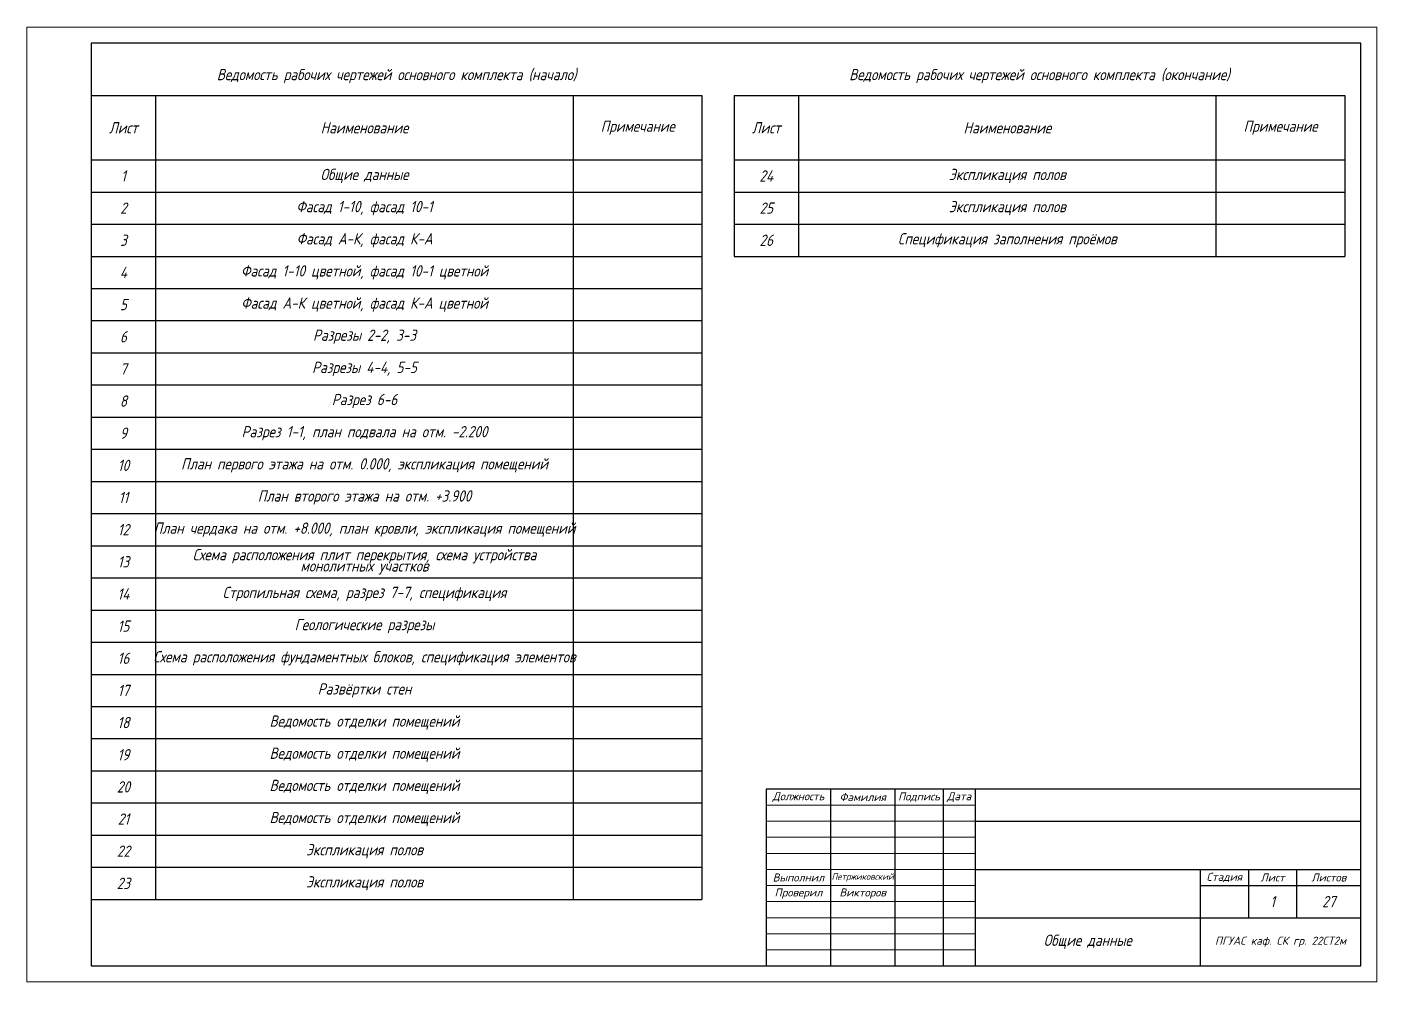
# Model space of a CAD drawing. Header units: millimetres. Extents: x -180 to 58926, y -10791 to 13515.
# Drawn here: x 172.4 to 592.4, y 1872.9 to 2169.9 of the extents above; entities that cross this region are included whole.
import ezdxf

# ---------------------------------------------------------------- set-up
doc = ezdxf.new("R2010")
doc.units = ezdxf.units.MM
for name, color, linetype, lineweight in [('basic', 95, 'Continuous', 30), ('text', 13, 'Continuous', 20), ('thin', 153, 'Continuous', 18)]:
    doc.layers.add(name, color=color, linetype=linetype, lineweight=lineweight)
doc.styles.add('Structures', font='isocpeur.ttf', dxfattribs={"width": 0.85, "oblique": 15})
doc.styles.add('text', font='isocpeur.ttf', dxfattribs={"oblique": 15})

msp = doc.modelspace()

# ---------------------------------------------------------------- linework, layer by layer
at = {"layer": 'basic'}
for p, q in [((587.365, 2164.884), (192.365, 2164.884)), ((192.365, 2164.884), (192.365, 1877.884)), ((587.365, 1877.884), (587.365, 2164.884)), ((192.365, 2148.559), (382.365, 2148.559)), ((212.365, 2148.559), (212.365, 1898.559)), ((342.365, 1898.559), (342.365, 2148.559)), ((382.365, 2148.559), (382.365, 1898.559)), ((392.365, 2148.559), (582.365, 2148.559)), ((392.365, 2148.559), (392.365, 2098.559)), ((412.365, 2148.559), (412.365, 2098.559)), ((542.365, 2098.559), (542.365, 2148.559)), ((582.365, 2148.559), (582.365, 2098.559)), ((192.365, 2128.559), (382.365, 2128.559)), ((392.365, 2128.559), (582.365, 2128.559)), ((192.365, 2118.559), (382.365, 2118.559)), ((392.365, 2118.559), (582.365, 2118.559)), ((192.365, 2108.559), (382.365, 2108.559)), ((392.365, 2108.559), (582.365, 2108.559)), ((192.365, 2098.559), (382.365, 2098.559)), ((392.365, 2098.559), (582.365, 2098.559)), ((192.365, 2088.559), (382.365, 2088.559)), ((192.365, 2078.559), (382.365, 2078.559)), ((192.365, 2068.559), (382.365, 2068.559)), ((192.365, 2058.559), (382.365, 2058.559)), ((192.365, 2048.559), (382.365, 2048.559)), ((192.365, 2038.559), (382.365, 2038.559)), ((192.365, 2028.559), (382.365, 2028.559)), ((192.365, 2018.559), (382.365, 2018.559)), ((192.365, 2008.559), (382.365, 2008.559)), ((192.365, 1998.559), (382.365, 1998.559)), ((192.365, 1988.559), (382.365, 1988.559)), ((192.365, 1978.559), (382.365, 1978.559)), ((192.365, 1968.559), (382.365, 1968.559)), ((192.365, 1958.559), (382.365, 1958.559)), ((192.365, 1948.559), (382.365, 1948.559)), ((192.365, 1938.559), (382.365, 1938.559)), ((402.365, 1932.884), (402.365, 1877.884)), ((587.365, 1932.884), (402.365, 1932.884)), ((422.365, 1932.884), (422.365, 1877.884)), ((442.365, 1932.884), (442.365, 1877.884)), ((457.365, 1932.884), (457.365, 1877.884)), ((467.365, 1932.884), (467.365, 1877.884)), ((192.365, 1928.559), (382.365, 1928.559)), ((467.365, 1922.884), (587.365, 1922.884)), ((192.365, 1918.559), (382.365, 1918.559)), ((192.365, 1908.559), (382.365, 1908.559)), ((467.365, 1907.884), (587.365, 1907.884)), ((537.365, 1907.884), (537.365, 1877.884)), ((552.365, 1907.884), (552.365, 1892.884)), ((567.365, 1907.884), (567.365, 1892.884)), ((537.365, 1902.884), (587.365, 1902.884)), ((192.365, 1898.559), (382.365, 1898.559)), ((467.365, 1892.884), (587.365, 1892.884)), ((192.365, 1877.884), (587.365, 1877.884))]:
    msp.add_line(p, q, dxfattribs=at)
at = {"layer": 'thin'}
for p, q in [((592.365, 2169.884), (172.365, 2169.884)), ((172.365, 2169.884), (172.365, 1872.884)), ((592.365, 1872.884), (592.365, 2169.884)), ((467.365, 1927.884), (402.365, 1927.884)), ((467.365, 1922.884), (402.365, 1922.884)), ((467.365, 1917.884), (402.365, 1917.884)), ((467.365, 1912.884), (402.365, 1912.884)), ((467.365, 1907.884), (402.365, 1907.884)), ((467.365, 1902.884), (402.365, 1902.884)), ((467.365, 1897.884), (402.365, 1897.884)), ((467.365, 1892.884), (402.365, 1892.884)), ((467.365, 1887.884), (402.365, 1887.884)), ((467.365, 1882.884), (402.365, 1882.884)), ((172.365, 1872.884), (592.365, 1872.884))]:
    msp.add_line(p, q, dxfattribs=at)

# ---------------------------------------------------------------- texts
at = {"layer": 'text', "attachment_point": 5}
for s, width, gutter_width, insert, char_height, style in [('Ведомость рабочих чертежей основного комплекта (начало)', 130, 125, (287.365, 2154.624), 3.5, 'Structures'), ('Ведомость рабочих чертежей основного комплекта (окончание)', 130, 125, (487.365, 2154.624), 3.5, 'Structures'), ('Лист', 20, 125, (202.365, 2138.559), 3.5, 'Structures'), ('Наименование', 130, 125, (277.365, 2138.559), 3.5, 'Structures'), ('Примечание', 40, 125, (362.365, 2138.559), 3.5, 'Structures'), ('Лист', 20, 125, (402.365, 2138.559), 3.5, 'Structures'), ('Наименование', 130, 125, (477.365, 2138.559), 3.5, 'Structures'), ('Примечание', 40, 125, (562.365, 2138.559), 3.5, 'Structures'), ('1', 20, 125, (202.365, 2123.559), 3.5, 'Structures'), ('Общие данные', 130, 125, (277.365, 2123.559), 3.5, 'Structures'), ('24', 20, 125, (402.365, 2123.559), 3.5, 'Structures'), ('Экспликация полов', 130, 125, (477.365, 2123.559), 3.5, 'Structures'), ('2', 20, 125, (202.365, 2113.559), 3.5, 'Structures'), ('Фасад 1-10, фасад 10-1', 130, 125, (277.365, 2113.559), 3.5, 'Structures'), ('25', 20, 125, (402.365, 2113.559), 3.5, 'Structures'), ('Экспликация полов', 130, 125, (477.365, 2113.559), 3.5, 'Structures'), ('3', 20, 125, (202.365, 2103.559), 3.5, 'Structures'), ('Фасад А-К, фасад К-А', 130, 125, (277.365, 2103.559), 3.5, 'Structures'), ('26', 20, 125, (402.365, 2103.559), 3.5, 'Structures'), ('Спецификация заполнения проёмов', 130, 125, (477.365, 2103.559), 3.5, 'Structures'), ('Фасад 1-10 цветной, фасад 10-1 цветной', 130, 125, (277.365, 2093.559), 3.5, 'Structures'), ('4', 20, 125, (202.365, 2093.559), 3.5, 'Structures'), ('5', 20, 125, (202.365, 2083.559), 3.5, 'Structures'), ('Фасад А-К цветной, фасад К-А цветной', 130, 125, (277.365, 2083.559), 3.5, 'Structures'), ('6', 20, 125, (202.365, 2073.559), 3.5, 'Structures'), ('Разрезы 2-2, 3-3', 130, 125, (277.365, 2073.559), 3.5, 'Structures'), ('7', 20, 125, (202.365, 2063.559), 3.5, 'Structures'), ('Разрезы 4-4, 5-5', 130, 125, (277.365, 2063.559), 3.5, 'Structures'), ('8', 20, 125, (202.365, 2053.559), 3.5, 'Structures'), ('Разрез 6-6', 130, 125, (277.365, 2053.559), 3.5, 'Structures'), ('Разрез 1-1, план подвала на отм. -2.200', 130, 125, (277.365, 2043.559), 3.5, 'Structures'), ('9', 20, 125, (202.365, 2043.559), 3.5, 'Structures'), ('10', 20, 125, (202.365, 2033.559), 3.5, 'Structures'), ('План первого этажа на отм. 0.000, экспликация помещений', 130, 125, (277.365, 2033.559), 3.5, 'Structures'), ('11', 20, 125, (202.365, 2023.559), 3.5, 'Structures'), ('План второго этажа на отм. +3.900', 130, 125, (277.365, 2023.559), 3.5, 'Structures'), ('12', 20, 125, (202.365, 2013.559), 3.5, 'Structures'), ('\\pxsm0.6;План чердака на отм. +8.000, план кровли, экспликация помещений', 130, 125, (277.365, 2013.559), 3.5, 'Structures'), ('13', 20, 125, (202.365, 2003.559), 3.5, 'Structures'), ('\\pxsm0.6;Схема расположения плит перекрытия, схема устройства монолитных участков', 130, 125, (277.365, 2003.559), 3.5, 'Structures'), ('14', 20, 125, (202.365, 1993.559), 3.5, 'Structures'), ('\\pxsm0.6;Стропильная схема, разрез 7-7, спецификация', 130, 125, (277.365, 1993.559), 3.5, 'Structures'), ('15', 20, 125, (202.365, 1983.559), 3.5, 'Structures'), ('\\pxsm0.6;Геологические разрезы', 130, 125, (277.365, 1983.559), 3.5, 'Structures'), ('16', 20, 125, (202.365, 1973.559), 3.5, 'Structures'), ('\\pxsm0.6;Схема расположения фундаментных блоков, спецификация элементов', 130, 125, (277.365, 1973.559), 3.5, 'Structures'), ('\\pxsm0.6;Развёртки стен', 130, 125, (277.365, 1963.559), 3.5, 'Structures'), ('17', 20, 125, (202.365, 1963.559), 3.5, 'Structures'), ('18', 20, 125, (202.365, 1953.559), 3.5, 'Structures'), ('\\pxsm0.6;Ведомость отделки помещений', 130, 125, (277.365, 1953.559), 3.5, 'Structures'), ('19', 20, 125, (202.365, 1943.559), 3.5, 'Structures'), ('\\pxsm0.6;Ведомость отделки помещений', 130, 125, (277.365, 1943.559), 3.5, 'Structures'), ('20', 20, 125, (202.365, 1933.559), 3.5, 'Structures'), ('\\pxsm0.6;Ведомость отделки помещений', 130, 125, (277.365, 1933.559), 3.5, 'Structures'), ('Должность', 18.59406, 0.125, (412.365, 1930.384), 2.5, 'text'), ('Фамилия', 18.12242, 0.125, (432.365, 1930.384), 2.5, 'text'), ('Подпись', 13.59182, 0.125, (449.865, 1930.384), 2.5, 'text'), ('Дата', 8.82539, 0.125, (462.365, 1930.384), 2.5, 'text'), ('21', 20, 125, (202.365, 1923.559), 3.5, 'Structures'), ('\\pxsm0.6;Ведомость отделки помещений', 130, 125, (277.365, 1923.559), 3.5, 'Structures'), ('22', 20, 125, (202.365, 1913.559), 3.5, 'Structures'), ('\\pxsm0.6;Экспликация полов', 130, 125, (277.365, 1913.559), 3.5, 'Structures'), ('Стадия', 13.52995, 0.125, (544.865, 1905.384), 2.5, 'text'), ('23', 20, 125, (202.365, 1903.559), 3.5, 'Structures'), ('\\pxsm0.6;Экспликация полов', 130, 125, (277.365, 1903.559), 3.5, 'Structures'), ('Выполнил', 18.59406, 0.125, (412.365, 1905.384), 2.5, 'text'), ('Петржиковский', 19.06571, 0.125, (432.365, 1905.384), 2, 'text'), ('Лист', 13.06048, 0.125, (559.865, 1905.384), 2.5, 'text'), ('Листов', 17.33573, 0.125, (577.365, 1905.384), 2.5, 'text'), ('Проверил', 18.82989, 0.125, (412.365, 1900.384), 2.5, 'text'), ('Викторов', 18.59406, 0.125, (432.365, 1900.384), 2.5, 'text'), ('1', 15, 125, (559.865, 1897.884), 3.5, 'Structures'), ('27', 20, 125, (577.365, 1897.884), 3.5, 'Structures'), ('Общие данные', 70, 125, (502.365, 1885.384), 3.5, 'Structures'), ('ПГУАС каф. СК гр. 22СТ2м', 45.33458, 0.125, (562.365, 1885.384), 2.5, 'text')]:
    msp.add_mtext_dynamic_manual_height_columns(s, width=width, gutter_width=gutter_width, heights=[0], dxfattribs=dict(at, insert=insert, char_height=char_height, style=style))

doc.saveas('drawing.dxf')
